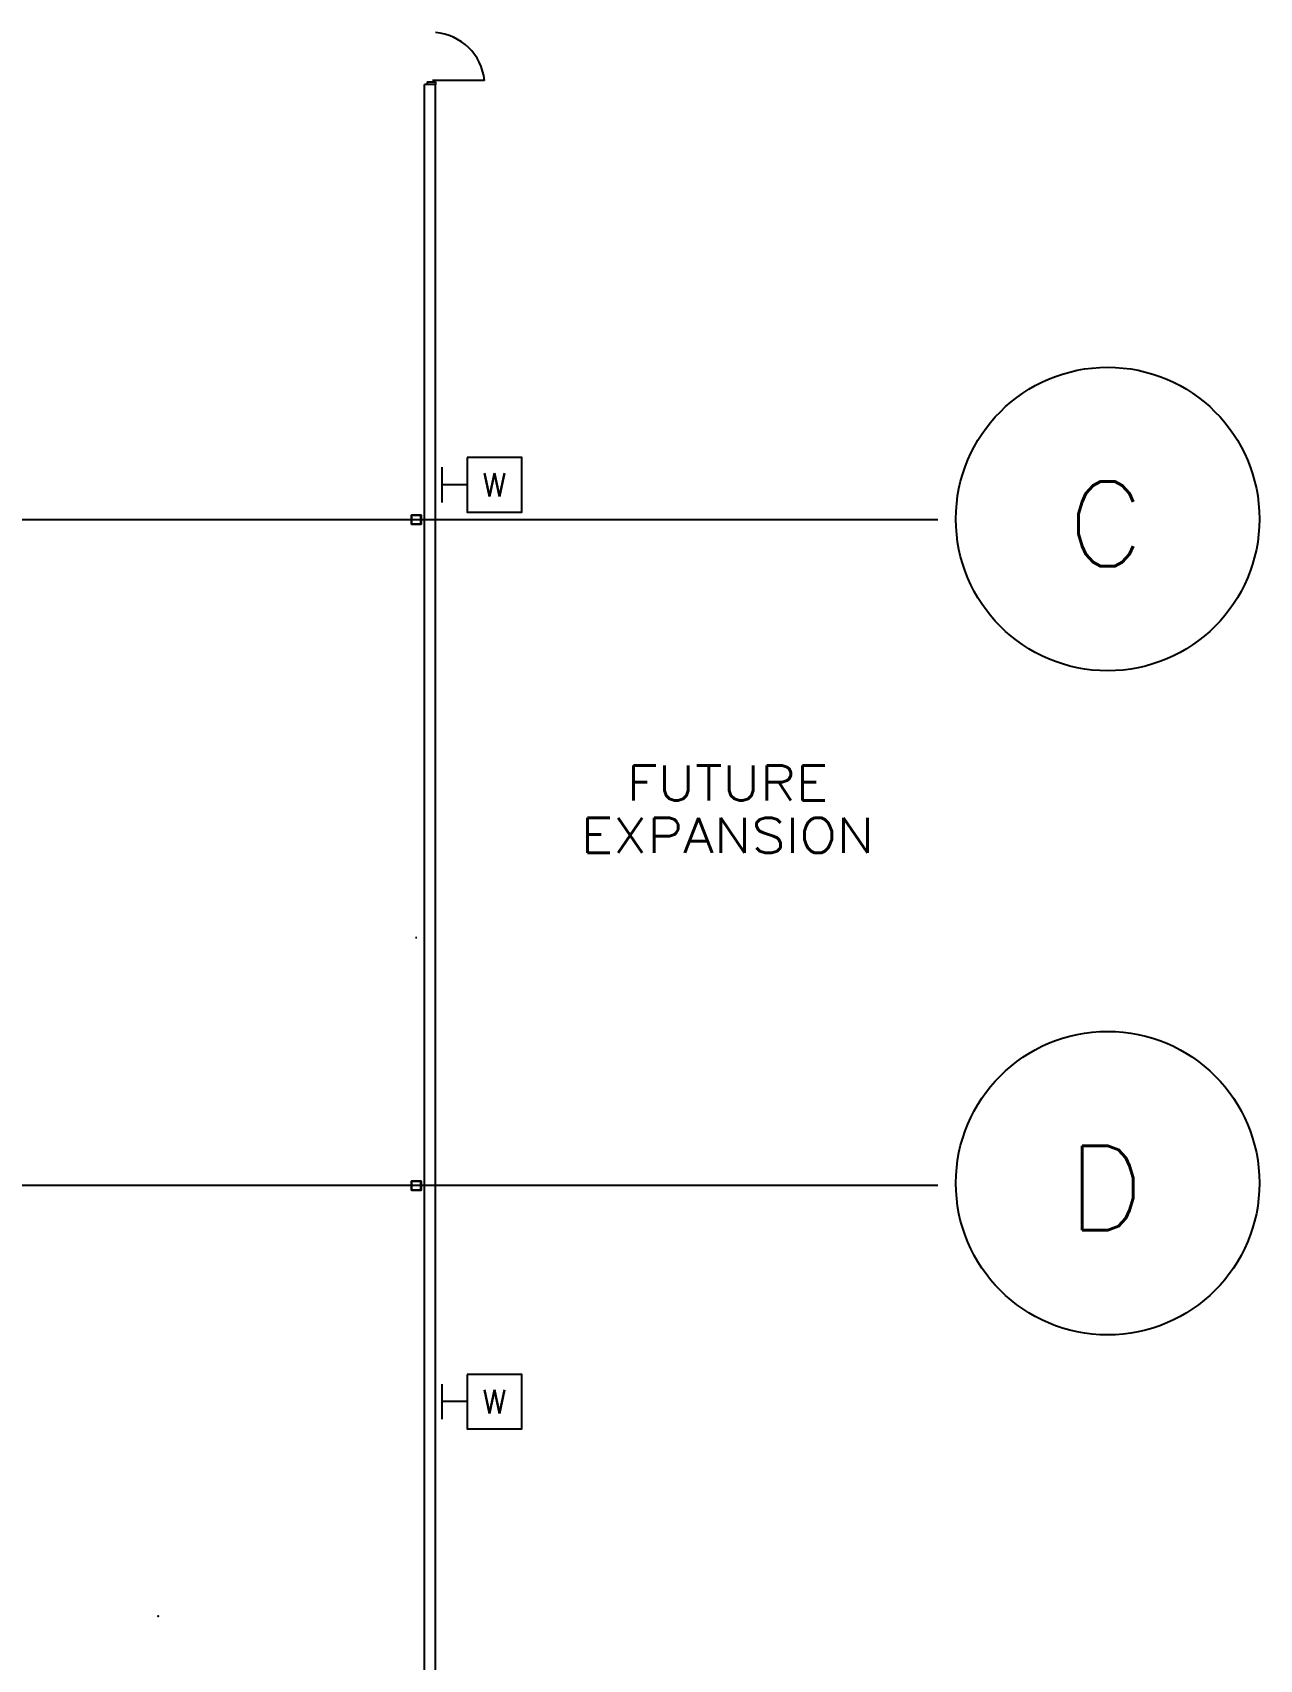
# Model space of a CAD drawing. Header units: millimetres. Extents: x 626570 to 643256, y 6233 to 11343.
# Drawn here: x 642371 to 643256, y 9105 to 10278 of the extents above; entities that cross this region are included whole.
import ezdxf
from ezdxf.enums import TextEntityAlignment as Align

# ---------------------------------------------------------------- set-up
doc = ezdxf.new("R2010")
doc.units = ezdxf.units.MM
doc.header["$LTSCALE"] = 4000
doc.header["$MEASUREMENT"] = 0
doc.linetypes.add('DASHDOT', pattern=[1, 0.5, -0.25, 0, -0.25])
doc.layers.get('0').update_dxf_attribs({"linetype": 'CONTINUOUS'})
for name, color, linetype in [('2012-201_DOOR', 4, 'CONTINUOUS'), ('2012-201_WALL-FLEXWALL', 7, 'CONTINUOUS'), ('DOOR-THRESHOLD-42', 4, 'CONTINUOUS'), ('LTG', 6, 'CONTINUOUS'), ('MASTERFOUNDATION_1', 4, 'DASHDOT'), ('MASTERFOUNDATION_2', 7, 'CONTINUOUS'), ('MASTERFOUNDATION_25', 7, 'CONTINUOUS'), ('STAIRS-HANDRAIL', 4, 'CONTINUOUS'), ('TEXT-RED', 4, 'CONTINUOUS')]:
    doc.layers.add(name, color=color, linetype=linetype)
doc.styles.add('F0', font='romans.shx', dxfattribs={"height": 0.2})
doc.styles.add('ROMANS', font='ROMANS')
doc.styles.get("Standard").update_dxf_attribs({"font": 'simplex.shx'})

# ---------------------------------------------------------------- blocks, each defined once
blk = doc.blocks.new('WR')
for p, q in [((0, 322), (0, -322)), ((465, 0), (0, 0))]:
    blk.add_line(p, q)
blk.add_lwpolyline([(465, 500), (465, -500), (1465, -500), (1465, 500)], close=True)
blk.add_text('W', height=430).set_placement((965, 0), align=Align.MIDDLE)

msp = doc.modelspace()

# ---------------------------------------------------------------- linework, layer by layer
at = {"layer": '2012-201_DOOR', "linetype": 'Continuous'}
for p, q in [((642655.9, 10242.3), (642655.9, 10240.3)), ((642655.9, 10242.3), (642661.8, 10242.3)), ((642659.8, 10243.3), (642697.2, 10243.3)), ((642661.8, 10242.3), (642661.8, 10240.3))]:
    msp.add_line(p, q, dxfattribs=at)
at = {"layer": '2012-201_WALL-FLEXWALL', "linetype": 'Continuous'}
for p, q in [((642653.9, 7967.1), (642653.9, 10240.3)), ((642661.8, 10240.3), (642653.9, 10240.3)), ((642661.8, 7967.1), (642661.8, 10240.3))]:
    msp.add_line(p, q, dxfattribs=at)
at = {"layer": 'DOOR-THRESHOLD-42', "linetype": 'Continuous'}
msp.add_arc((642659, 10239.4), 38.4, 5.795, 85.819, dxfattribs=at)
at = {"layer": 'MASTERFOUNDATION_1', "linetype": 'DASHDOT'}
for p, q in [((642648, 6625.4), (642648, 11123.2)), ((643023.9, 9926.6), (626796.6, 9926.6)), ((643023.9, 9446.6), (626796.6, 9446.6))]:
    msp.add_line(p, q, dxfattribs=at)
at = {"layer": 'MASTERFOUNDATION_2', "linetype": 'Continuous'}
for centre in [(643146.4, 9927.1), (643146.4, 9448.4)]:
    msp.add_circle(centre, 109.4, dxfattribs=at)
at = {"layer": 'MASTERFOUNDATION_25', "linetype": 'Continuous', "flags": 128}
for points in [[(642645.2, 9930.1), (642650.9, 9930.1), (642650.9, 9930.1), (642651, 9930.1), (642651, 9930.1), (642651, 9930.1), (642651, 9930.1), (642651, 9930.1), (642651.1, 9930.1), (642651.1, 9930.1), (642651.1, 9930.1), (642651.1, 9930.1), (642651.1, 9930.1), (642651.2, 9930.1), (642651.2, 9930), (642651.2, 9930), (642651.2, 9930), (642651.2, 9930), (642651.3, 9930), (642651.3, 9930), (642651.3, 9930), (642651.3, 9930), (642651.3, 9929.9), (642651.3, 9929.9), (642651.4, 9929.9), (642651.4, 9929.9), (642651.4, 9929.9), (642651.4, 9929.9), (642651.4, 9929.9), (642651.4, 9929.8), (642651.4, 9929.8), (642651.5, 9929.8), (642651.5, 9929.8), (642651.5, 9929.8), (642651.5, 9929.7), (642651.5, 9929.7), (642651.5, 9929.7), (642651.5, 9929.7), (642651.5, 9929.7), (642651.5, 9929.6), (642651.5, 9929.6), (642651.5, 9929.6), (642651.5, 9929.6), (642651.5, 9929.6), (642651.5, 9929.5), (642651.5, 9929.5), (642651.5, 9929.5), (642651.5, 9923.7), (642651.5, 9923.7), (642651.5, 9923.7), (642651.5, 9923.7), (642651.5, 9923.6), (642651.5, 9923.6), (642651.5, 9923.6), (642651.5, 9923.6), (642651.5, 9923.6), (642651.5, 9923.5), (642651.5, 9923.5), (642651.5, 9923.5), (642651.5, 9923.5), (642651.5, 9923.5), (642651.5, 9923.4), (642651.5, 9923.4), (642651.4, 9923.4), (642651.4, 9923.4), (642651.4, 9923.4), (642651.4, 9923.3), (642651.4, 9923.3), (642651.4, 9923.3), (642651.4, 9923.3), (642651.3, 9923.3), (642651.3, 9923.3), (642651.3, 9923.3), (642651.3, 9923.2), (642651.3, 9923.2), (642651.3, 9923.2), (642651.2, 9923.2), (642651.2, 9923.2), (642651.2, 9923.2), (642651.2, 9923.2), (642651.2, 9923.2), (642651.1, 9923.2), (642651.1, 9923.1), (642651.1, 9923.1), (642651.1, 9923.1), (642651.1, 9923.1), (642651, 9923.1), (642651, 9923.1), (642651, 9923.1), (642651, 9923.1), (642651, 9923.1), (642650.9, 9923.1), (642650.9, 9923.1), (642645.2, 9923.1), (642645.1, 9923.1), (642645.1, 9923.1), (642645.1, 9923.1), (642645.1, 9923.1), (642645, 9923.1), (642645, 9923.1), (642645, 9923.1), (642645, 9923.1), (642645, 9923.1), (642644.9, 9923.1), (642644.9, 9923.2), (642644.9, 9923.2), (642644.9, 9923.2), (642644.9, 9923.2), (642644.8, 9923.2), (642644.8, 9923.2), (642644.8, 9923.2), (642644.8, 9923.2), (642644.8, 9923.2), (642644.8, 9923.3), (642644.7, 9923.3), (642644.7, 9923.3), (642644.7, 9923.3), (642644.7, 9923.3), (642644.7, 9923.3), (642644.7, 9923.3), (642644.7, 9923.4), (642644.6, 9923.4), (642644.6, 9923.4), (642644.6, 9923.4), (642644.6, 9923.4), (642644.6, 9923.5), (642644.6, 9923.5), (642644.6, 9923.5), (642644.6, 9923.5), (642644.6, 9923.5), (642644.6, 9923.6), (642644.6, 9923.6), (642644.5, 9923.6), (642644.5, 9923.6), (642644.5, 9923.6), (642644.5, 9923.7), (642644.5, 9923.7), (642644.5, 9923.7), (642644.5, 9923.7), (642644.5, 9929.5), (642644.5, 9929.5), (642644.5, 9929.5), (642644.5, 9929.6), (642644.5, 9929.6), (642644.5, 9929.6), (642644.5, 9929.6), (642644.6, 9929.6), (642644.6, 9929.7), (642644.6, 9929.7), (642644.6, 9929.7), (642644.6, 9929.7), (642644.6, 9929.7), (642644.6, 9929.8), (642644.6, 9929.8), (642644.6, 9929.8), (642644.6, 9929.8), (642644.6, 9929.8), (642644.7, 9929.9), (642644.7, 9929.9), (642644.7, 9929.9), (642644.7, 9929.9), (642644.7, 9929.9), (642644.7, 9929.9), (642644.7, 9929.9), (642644.8, 9930), (642644.8, 9930), (642644.8, 9930), (642644.8, 9930), (642644.8, 9930), (642644.8, 9930), (642644.9, 9930), (642644.9, 9930), (642644.9, 9930.1), (642644.9, 9930.1), (642644.9, 9930.1), (642645, 9930.1), (642645, 9930.1), (642645, 9930.1), (642645, 9930.1), (642645, 9930.1), (642645.1, 9930.1), (642645.1, 9930.1), (642645.1, 9930.1), (642645.1, 9930.1), (642645.2, 9930.1)], [(642645.2, 9929.8), (642650.9, 9929.8), (642650.9, 9929.8), (642650.9, 9929.8), (642650.9, 9929.8), (642651, 9929.8), (642651, 9929.8), (642651, 9929.8), (642651, 9929.8), (642651, 9929.8), (642651, 9929.8), (642651, 9929.8), (642651, 9929.8), (642651, 9929.8), (642651.1, 9929.8), (642651.1, 9929.8), (642651.1, 9929.8), (642651.1, 9929.7), (642651.1, 9929.7), (642651.1, 9929.7), (642651.1, 9929.7), (642651.1, 9929.7), (642651.1, 9929.7), (642651.1, 9929.7), (642651.1, 9929.7), (642651.1, 9929.7), (642651.2, 9929.7), (642651.2, 9929.7), (642651.2, 9929.7), (642651.2, 9929.7), (642651.2, 9929.7), (642651.2, 9929.6), (642651.2, 9929.6), (642651.2, 9929.6), (642651.2, 9929.6), (642651.2, 9929.6), (642651.2, 9929.6), (642651.2, 9929.6), (642651.2, 9929.6), (642651.2, 9929.6), (642651.2, 9929.6), (642651.2, 9929.5), (642651.2, 9929.5), (642651.2, 9929.5), (642651.2, 9929.5), (642651.2, 9929.5), (642651.2, 9929.5), (642651.2, 9923.7), (642651.2, 9923.7), (642651.2, 9923.7), (642651.2, 9923.7), (642651.2, 9923.7), (642651.2, 9923.7), (642651.2, 9923.7), (642651.2, 9923.7), (642651.2, 9923.6), (642651.2, 9923.6), (642651.2, 9923.6), (642651.2, 9923.6), (642651.2, 9923.6), (642651.2, 9923.6), (642651.2, 9923.6), (642651.2, 9923.6), (642651.2, 9923.6), (642651.2, 9923.6), (642651.2, 9923.5), (642651.2, 9923.5), (642651.2, 9923.5), (642651.1, 9923.5), (642651.1, 9923.5), (642651.1, 9923.5), (642651.1, 9923.5), (642651.1, 9923.5), (642651.1, 9923.5), (642651.1, 9923.5), (642651.1, 9923.5), (642651.1, 9923.5), (642651.1, 9923.5), (642651.1, 9923.5), (642651.1, 9923.5), (642651, 9923.4), (642651, 9923.4), (642651, 9923.4), (642651, 9923.4), (642651, 9923.4), (642651, 9923.4), (642651, 9923.4), (642651, 9923.4), (642651, 9923.4), (642650.9, 9923.4), (642650.9, 9923.4), (642650.9, 9923.4), (642650.9, 9923.4), (642645.2, 9923.4), (642645.1, 9923.4), (642645.1, 9923.4), (642645.1, 9923.4), (642645.1, 9923.4), (642645.1, 9923.4), (642645.1, 9923.4), (642645.1, 9923.4), (642645.1, 9923.4), (642645.1, 9923.4), (642645.1, 9923.4), (642645, 9923.4), (642645, 9923.4), (642645, 9923.5), (642645, 9923.5), (642645, 9923.5), (642645, 9923.5), (642645, 9923.5), (642645, 9923.5), (642645, 9923.5), (642645, 9923.5), (642645, 9923.5), (642644.9, 9923.5), (642644.9, 9923.5), (642644.9, 9923.5), (642644.9, 9923.5), (642644.9, 9923.5), (642644.9, 9923.5), (642644.9, 9923.6), (642644.9, 9923.6), (642644.9, 9923.6), (642644.9, 9923.6), (642644.9, 9923.6), (642644.9, 9923.6), (642644.9, 9923.6), (642644.9, 9923.6), (642644.9, 9923.6), (642644.9, 9923.6), (642644.9, 9923.7), (642644.9, 9923.7), (642644.9, 9923.7), (642644.9, 9923.7), (642644.8, 9923.7), (642644.8, 9923.7), (642644.8, 9923.7), (642644.8, 9923.7), (642644.8, 9929.5), (642644.8, 9929.5), (642644.8, 9929.5), (642644.8, 9929.5), (642644.9, 9929.5), (642644.9, 9929.5), (642644.9, 9929.6), (642644.9, 9929.6), (642644.9, 9929.6), (642644.9, 9929.6), (642644.9, 9929.6), (642644.9, 9929.6), (642644.9, 9929.6), (642644.9, 9929.6), (642644.9, 9929.6), (642644.9, 9929.6), (642644.9, 9929.7), (642644.9, 9929.7), (642644.9, 9929.7), (642644.9, 9929.7), (642644.9, 9929.7), (642644.9, 9929.7), (642644.9, 9929.7), (642644.9, 9929.7), (642645, 9929.7), (642645, 9929.7), (642645, 9929.7), (642645, 9929.7), (642645, 9929.7), (642645, 9929.7), (642645, 9929.8), (642645, 9929.8), (642645, 9929.8), (642645, 9929.8), (642645, 9929.8), (642645.1, 9929.8), (642645.1, 9929.8), (642645.1, 9929.8), (642645.1, 9929.8), (642645.1, 9929.8), (642645.1, 9929.8), (642645.1, 9929.8), (642645.1, 9929.8), (642645.1, 9929.8), (642645.1, 9929.8), (642645.2, 9929.8)], [(642645.2, 9450.1), (642650.9, 9450.1), (642650.9, 9450.1), (642651, 9450.1), (642651, 9450.1), (642651, 9450.1), (642651, 9450.1), (642651, 9450.1), (642651.1, 9450.1), (642651.1, 9450.1), (642651.1, 9450.1), (642651.1, 9450.1), (642651.1, 9450.1), (642651.2, 9450.1), (642651.2, 9450), (642651.2, 9450), (642651.2, 9450), (642651.2, 9450), (642651.3, 9450), (642651.3, 9450), (642651.3, 9450), (642651.3, 9450), (642651.3, 9449.9), (642651.3, 9449.9), (642651.4, 9449.9), (642651.4, 9449.9), (642651.4, 9449.9), (642651.4, 9449.9), (642651.4, 9449.9), (642651.4, 9449.8), (642651.4, 9449.8), (642651.5, 9449.8), (642651.5, 9449.8), (642651.5, 9449.8), (642651.5, 9449.7), (642651.5, 9449.7), (642651.5, 9449.7), (642651.5, 9449.7), (642651.5, 9449.7), (642651.5, 9449.6), (642651.5, 9449.6), (642651.5, 9449.6), (642651.5, 9449.6), (642651.5, 9449.6), (642651.5, 9449.5), (642651.5, 9449.5), (642651.5, 9449.5), (642651.5, 9443.7), (642651.5, 9443.7), (642651.5, 9443.7), (642651.5, 9443.7), (642651.5, 9443.6), (642651.5, 9443.6), (642651.5, 9443.6), (642651.5, 9443.6), (642651.5, 9443.6), (642651.5, 9443.5), (642651.5, 9443.5), (642651.5, 9443.5), (642651.5, 9443.5), (642651.5, 9443.5), (642651.5, 9443.4), (642651.5, 9443.4), (642651.4, 9443.4), (642651.4, 9443.4), (642651.4, 9443.4), (642651.4, 9443.3), (642651.4, 9443.3), (642651.4, 9443.3), (642651.4, 9443.3), (642651.3, 9443.3), (642651.3, 9443.3), (642651.3, 9443.3), (642651.3, 9443.2), (642651.3, 9443.2), (642651.3, 9443.2), (642651.2, 9443.2), (642651.2, 9443.2), (642651.2, 9443.2), (642651.2, 9443.2), (642651.2, 9443.2), (642651.1, 9443.2), (642651.1, 9443.1), (642651.1, 9443.1), (642651.1, 9443.1), (642651.1, 9443.1), (642651, 9443.1), (642651, 9443.1), (642651, 9443.1), (642651, 9443.1), (642651, 9443.1), (642650.9, 9443.1), (642650.9, 9443.1), (642645.2, 9443.1), (642645.1, 9443.1), (642645.1, 9443.1), (642645.1, 9443.1), (642645.1, 9443.1), (642645, 9443.1), (642645, 9443.1), (642645, 9443.1), (642645, 9443.1), (642645, 9443.1), (642644.9, 9443.1), (642644.9, 9443.2), (642644.9, 9443.2), (642644.9, 9443.2), (642644.9, 9443.2), (642644.8, 9443.2), (642644.8, 9443.2), (642644.8, 9443.2), (642644.8, 9443.2), (642644.8, 9443.2), (642644.8, 9443.3), (642644.7, 9443.3), (642644.7, 9443.3), (642644.7, 9443.3), (642644.7, 9443.3), (642644.7, 9443.3), (642644.7, 9443.3), (642644.7, 9443.4), (642644.6, 9443.4), (642644.6, 9443.4), (642644.6, 9443.4), (642644.6, 9443.4), (642644.6, 9443.5), (642644.6, 9443.5), (642644.6, 9443.5), (642644.6, 9443.5), (642644.6, 9443.5), (642644.6, 9443.6), (642644.6, 9443.6), (642644.5, 9443.6), (642644.5, 9443.6), (642644.5, 9443.6), (642644.5, 9443.7), (642644.5, 9443.7), (642644.5, 9443.7), (642644.5, 9443.7), (642644.5, 9449.5), (642644.5, 9449.5), (642644.5, 9449.5), (642644.5, 9449.6), (642644.5, 9449.6), (642644.5, 9449.6), (642644.5, 9449.6), (642644.6, 9449.6), (642644.6, 9449.7), (642644.6, 9449.7), (642644.6, 9449.7), (642644.6, 9449.7), (642644.6, 9449.7), (642644.6, 9449.8), (642644.6, 9449.8), (642644.6, 9449.8), (642644.6, 9449.8), (642644.6, 9449.8), (642644.7, 9449.9), (642644.7, 9449.9), (642644.7, 9449.9), (642644.7, 9449.9), (642644.7, 9449.9), (642644.7, 9449.9), (642644.7, 9449.9), (642644.8, 9450), (642644.8, 9450), (642644.8, 9450), (642644.8, 9450), (642644.8, 9450), (642644.8, 9450), (642644.9, 9450), (642644.9, 9450), (642644.9, 9450.1), (642644.9, 9450.1), (642644.9, 9450.1), (642645, 9450.1), (642645, 9450.1), (642645, 9450.1), (642645, 9450.1), (642645, 9450.1), (642645.1, 9450.1), (642645.1, 9450.1), (642645.1, 9450.1), (642645.1, 9450.1), (642645.2, 9450.1)], [(642645.2, 9449.8), (642650.9, 9449.8), (642650.9, 9449.8), (642650.9, 9449.8), (642650.9, 9449.8), (642651, 9449.8), (642651, 9449.8), (642651, 9449.8), (642651, 9449.8), (642651, 9449.8), (642651, 9449.8), (642651, 9449.8), (642651, 9449.8), (642651, 9449.8), (642651.1, 9449.8), (642651.1, 9449.8), (642651.1, 9449.8), (642651.1, 9449.7), (642651.1, 9449.7), (642651.1, 9449.7), (642651.1, 9449.7), (642651.1, 9449.7), (642651.1, 9449.7), (642651.1, 9449.7), (642651.1, 9449.7), (642651.1, 9449.7), (642651.2, 9449.7), (642651.2, 9449.7), (642651.2, 9449.7), (642651.2, 9449.7), (642651.2, 9449.7), (642651.2, 9449.6), (642651.2, 9449.6), (642651.2, 9449.6), (642651.2, 9449.6), (642651.2, 9449.6), (642651.2, 9449.6), (642651.2, 9449.6), (642651.2, 9449.6), (642651.2, 9449.6), (642651.2, 9449.6), (642651.2, 9449.5), (642651.2, 9449.5), (642651.2, 9449.5), (642651.2, 9449.5), (642651.2, 9449.5), (642651.2, 9449.5), (642651.2, 9443.7), (642651.2, 9443.7), (642651.2, 9443.7), (642651.2, 9443.7), (642651.2, 9443.7), (642651.2, 9443.7), (642651.2, 9443.7), (642651.2, 9443.7), (642651.2, 9443.6), (642651.2, 9443.6), (642651.2, 9443.6), (642651.2, 9443.6), (642651.2, 9443.6), (642651.2, 9443.6), (642651.2, 9443.6), (642651.2, 9443.6), (642651.2, 9443.6), (642651.2, 9443.6), (642651.2, 9443.5), (642651.2, 9443.5), (642651.2, 9443.5), (642651.1, 9443.5), (642651.1, 9443.5), (642651.1, 9443.5), (642651.1, 9443.5), (642651.1, 9443.5), (642651.1, 9443.5), (642651.1, 9443.5), (642651.1, 9443.5), (642651.1, 9443.5), (642651.1, 9443.5), (642651.1, 9443.5), (642651.1, 9443.5), (642651, 9443.4), (642651, 9443.4), (642651, 9443.4), (642651, 9443.4), (642651, 9443.4), (642651, 9443.4), (642651, 9443.4), (642651, 9443.4), (642651, 9443.4), (642650.9, 9443.4), (642650.9, 9443.4), (642650.9, 9443.4), (642650.9, 9443.4), (642645.2, 9443.4), (642645.1, 9443.4), (642645.1, 9443.4), (642645.1, 9443.4), (642645.1, 9443.4), (642645.1, 9443.4), (642645.1, 9443.4), (642645.1, 9443.4), (642645.1, 9443.4), (642645.1, 9443.4), (642645.1, 9443.4), (642645, 9443.4), (642645, 9443.4), (642645, 9443.5), (642645, 9443.5), (642645, 9443.5), (642645, 9443.5), (642645, 9443.5), (642645, 9443.5), (642645, 9443.5), (642645, 9443.5), (642645, 9443.5), (642644.9, 9443.5), (642644.9, 9443.5), (642644.9, 9443.5), (642644.9, 9443.5), (642644.9, 9443.5), (642644.9, 9443.5), (642644.9, 9443.6), (642644.9, 9443.6), (642644.9, 9443.6), (642644.9, 9443.6), (642644.9, 9443.6), (642644.9, 9443.6), (642644.9, 9443.6), (642644.9, 9443.6), (642644.9, 9443.6), (642644.9, 9443.6), (642644.9, 9443.7), (642644.9, 9443.7), (642644.9, 9443.7), (642644.9, 9443.7), (642644.8, 9443.7), (642644.8, 9443.7), (642644.8, 9443.7), (642644.8, 9443.7), (642644.8, 9449.5), (642644.8, 9449.5), (642644.8, 9449.5), (642644.8, 9449.5), (642644.9, 9449.5), (642644.9, 9449.5), (642644.9, 9449.6), (642644.9, 9449.6), (642644.9, 9449.6), (642644.9, 9449.6), (642644.9, 9449.6), (642644.9, 9449.6), (642644.9, 9449.6), (642644.9, 9449.6), (642644.9, 9449.6), (642644.9, 9449.6), (642644.9, 9449.7), (642644.9, 9449.7), (642644.9, 9449.7), (642644.9, 9449.7), (642644.9, 9449.7), (642644.9, 9449.7), (642644.9, 9449.7), (642644.9, 9449.7), (642645, 9449.7), (642645, 9449.7), (642645, 9449.7), (642645, 9449.7), (642645, 9449.7), (642645, 9449.7), (642645, 9449.8), (642645, 9449.8), (642645, 9449.8), (642645, 9449.8), (642645, 9449.8), (642645.1, 9449.8), (642645.1, 9449.8), (642645.1, 9449.8), (642645.1, 9449.8), (642645.1, 9449.8), (642645.1, 9449.8), (642645.1, 9449.8), (642645.1, 9449.8), (642645.1, 9449.8), (642645.1, 9449.8), (642645.2, 9449.8)]]:
    msp.add_lwpolyline(points, close=True, dxfattribs=at)
at = {"layer": 'STAIRS-HANDRAIL', "linetype": 'Continuous'}
msp.add_point((642462, 9136.2), dxfattribs=at)

# ---------------------------------------------------------------- block references
at = {"layer": 'LTG', "xscale": 0.03937008, "yscale": 0.03937008, "zscale": 0.03937008}
for p in [(642666.4, 9951.7), (642666.4, 9290.9)]:
    msp.add_blockref('WR', p, dxfattribs=at)

# ---------------------------------------------------------------- texts
at = {"layer": 'MASTERFOUNDATION_2', "linetype": 'Continuous', "style": 'ROMANS'}
for s, p in [(' C ', (643145.1, 9923.6)), (' D ', (643145.1, 9444.9))]:
    msp.add_text(s, height=61.02, dxfattribs=at).set_placement(p, align=Align.MIDDLE_CENTER)
at = {"layer": 'TEXT-RED', "style": 'F0', "width": 1.142874}
for s, p in [('FUTURE', (642872.4, 9736.8)), ('EXPANSION', (642872.4, 9699.1))]:
    msp.add_text(s, height=25.13, dxfattribs=at).set_placement(p, align=Align.MIDDLE_CENTER)

doc.saveas('drawing.dxf')
